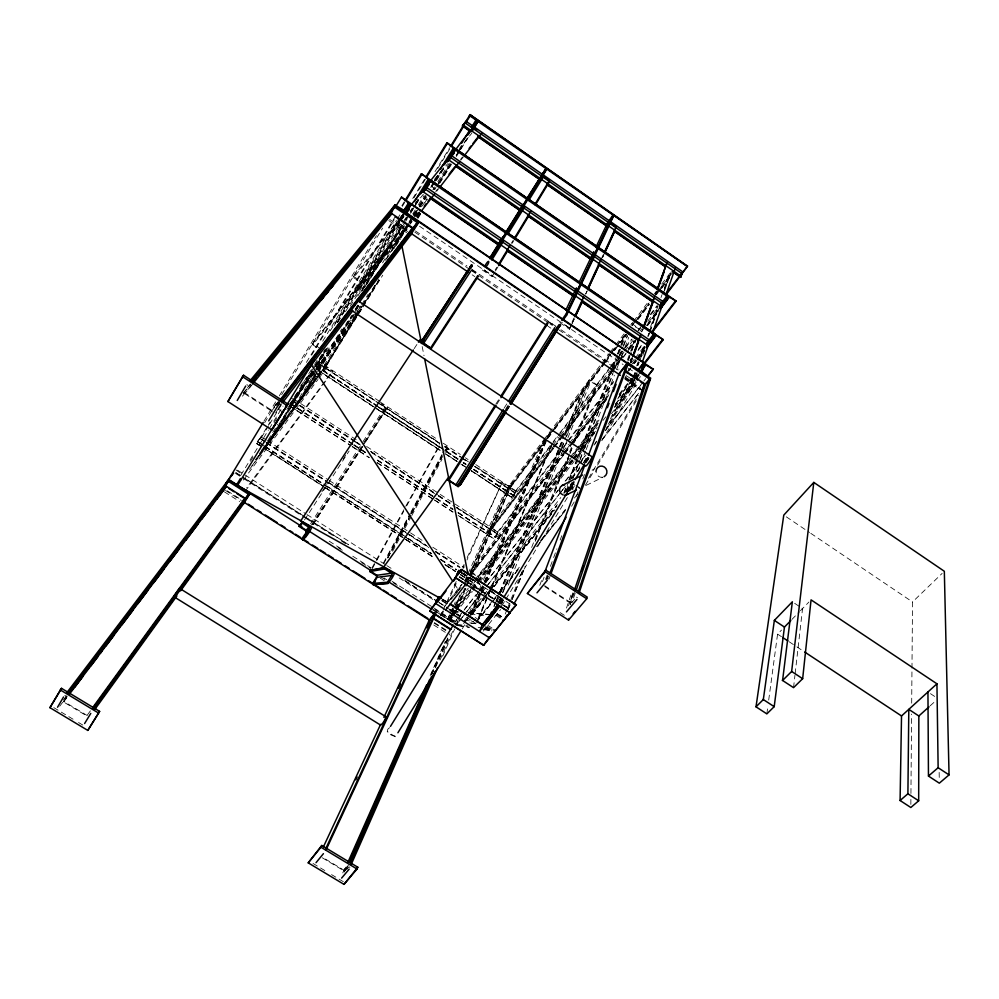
<?xml version="1.0" encoding="UTF-8"?>
<svg xmlns="http://www.w3.org/2000/svg" width="999" height="999" viewBox="0 0 999 999"><rect width="100%" height="100%" fill="white"/><g stroke="black" fill="none" stroke-linecap="round" stroke-linejoin="round"><path stroke-width="0.75" stroke-dasharray="5 3.75" d="M910.851 804.382L910.926 795.042M910.938 793.481L911.6 714.073M911.687 703.171L912.524 601.972L942.144 573.401M475.811 464.622L516.146 491.108L514.148 495.654L515.259 492.594L474.912 466.096M471.266 470.941L511.488 497.327L551.036 445.392M439.41 443.469L317.445 362.687L379.907 403.708M274.275 406.868L274.6 407.804M457.954 512.812L495.641 537.45L497.24 533.691L456.83 507.392M458.104 515.422L493.369 538.486L613.336 382.642M793.543 687.649L794.954 675.249M795.142 673.688L802.547 608.566L793.631 602.634M460.576 574.887L473.638 583.291L475.362 580.918M766.845 713.873L767.881 706.206M768.706 700.062L777.572 634.115L781.505 630.094M501.523 605.232L503.096 599.675L500.037 603.134M547.677 438.124C550.486 433.991 549.999 429.508 547.252 437.162M632.092 378.833L627.859 390.621C628.146 395.042 635.726 382.205 635.901 380.532M574.375 592.482L570.254 604.482A1.386 1.111 18.9 0 0 569.842 602.872L573.351 592.532M575.162 593.331L572.177 602.197L574.762 599.138M568.518 605.781L573.014 592.507M544.692 585.539A1.386 1.124 20.3 0 0 545.167 586.026L570.304 602.322L573.301 593.456M566.495 608.066L572.015 591.858M636.413 379.071L638.461 373.214M636.7 372.739L632.367 384.79A1.636 1.449 19.1 0 0 631.93 382.729L632.966 379.807M642.719 355.482L645.829 346.69M634.103 380.981L606.505 427.797M634.627 379.508L636.7 373.638M628.171 391.483L632.817 378.384M633.341 376.935L634.889 372.565M637.474 365.297L638.511 362.387M640.571 356.568L644.193 346.378M647.814 336.201L648.851 333.291M649.362 331.83L658.154 307.093M664.347 289.635L669.342 274.176L662.537 293.219M628.446 391.683L633.104 378.584M633.616 377.123L635.164 372.764M637.749 365.484L638.786 362.575M640.846 356.755L644.467 346.566M648.076 336.376L649.113 333.466M649.625 332.018L657.891 308.728M663.049 294.181L669.767 275.262L672.19 272.053M638.161 365.184L639.198 362.262M639.71 360.789L644.892 346.166M648.526 335.926L649.562 333.004M650.087 331.543L658.378 308.142M664.597 290.584L671.34 271.566M632.055 383.216L633.091 380.294M627.072 376.148L633.503 380.507L635.027 376.211M636.65 365.909L638.211 361.551M638.723 360.09L644.505 343.943M650.624 326.661L657.966 306.156M660.988 297.577L662.012 294.668M389.647 727.709C382.28 731.405 396.141 739.834 397.09 734.103M626.398 375.349L625.337 378.259L631.93 382.729M626.922 373.888L629.045 368.069M631.168 362.25L632.767 357.879M655.581 295.292L656.643 292.382M630.431 362.687L632.017 358.316M655.394 294.33L656.455 291.433M630.619 362.437L632.205 358.079M641.77 331.905L642.832 328.996M655.569 294.106L656.63 291.196M550.049 576.311L548.975 579.233L547.927 578.558M546.753 578.833L547.827 575.923M546.353 580.032L547.976 575.661M628.371 359.79L631.056 352.535M631.593 351.074L635.339 340.921M547.402 579.295L548.476 576.373M628.009 361.026L631.218 352.31M631.755 350.861L635.501 340.709M545.541 579.432L547.165 575.062M550.412 566.308L553.109 559.028M553.658 557.567L556.905 548.826M560.139 540.072L561.763 535.701M576.361 496.353L577.984 491.97M582.854 478.858L584.477 474.488M627.397 359.902L630.094 352.647M630.631 351.186L634.39 341.034M497.177 533.916L456.755 507.617M542.469 581.605L544.105 577.222M587.737 460.289L588.823 457.367M539.797 585.327L542.532 578.021M585.751 462.624L587.936 456.78M573.963 481.693L571.203 488.986A1.648 1.399 20.8 0 0 568.955 489.198L564.647 494.642M577.847 471.491L585.589 451.073M586.151 449.612L614.373 375.237M616.583 369.405L620.466 359.19M621.016 357.729L624.338 348.988M624.887 347.527L628.758 337.312M567.22 492.507L570.092 488.861L572.365 482.904L574.812 484.527M572.827 477.909L579.495 460.452M580.057 458.991L583.391 450.262M583.953 448.801L614.01 370.204M614.56 368.756L619.018 357.105M619.567 355.656L622.914 346.915M623.463 345.467L627.36 335.277M568.955 489.198L572.302 480.444M572.852 478.983L579.532 461.488M580.094 460.027L583.99 449.825M584.552 448.364L612.949 374.001M615.172 368.169L619.068 357.954M619.63 356.506L622.976 347.752M623.526 346.291L627.422 336.089M564.098 493.294L568.568 481.693M569.13 480.232L581.418 448.339M581.98 446.878L612.162 368.569M612.724 367.12L615.521 359.865M617.757 354.071L620.554 346.815M621.103 345.367L625.024 335.214M565.771 491.733L569.667 481.58M570.229 480.132L578.021 459.827M578.583 458.379L580.819 452.584M583.041 446.778L612.587 369.917M613.136 368.456L616.483 359.765M618.706 353.958L621.503 346.703M622.052 345.254L625.961 335.102M563.798 493.094L566.595 485.851M568.831 480.044L576.673 459.752M577.222 458.304L581.143 448.151M581.705 446.703L611.912 368.406M612.474 366.945L616.945 355.357M617.507 353.896L620.304 346.653M620.866 345.204L624.775 335.052M508.041 609.665L511.476 600.973M512.05 599.525L525.249 566.221M535.576 540.159L569.418 454.72M569.992 453.271L572.29 447.477M574.587 441.695L596.952 385.214L590.684 381.693A1.324 1.174 22.4 0 0 588.873 381.893L585.377 386.501L584.253 386.438L564.173 435.302M508.216 609.427L509.94 605.094M512.237 599.3L524.85 567.444M535.177 541.383L569.58 454.508M570.154 453.071L573.601 444.38M574.175 442.932L597.115 385.015L589.31 379.757L561.675 447.44M505.182 614.085L506.905 609.74M507.48 608.291L510.352 601.048M510.939 599.6L523.588 567.744M531.643 547.477L567.295 457.717M569.592 451.923L573.051 443.231M573.626 441.783L596.053 385.314M500.574 603.846L502.322 599.512M508.179 585.089L562.587 450.936M563.174 449.488L567.27 439.398M567.857 437.949L590.684 381.693M500.949 603.483L502.622 599.338L499.737 602.946M498.176 602.984L501.71 594.343M502.297 592.907L561.088 448.888M498.901 602.559L500.674 598.239M503.021 592.469L561.238 449.675M561.825 448.239L564.173 442.47M566.533 436.7L588.873 381.893M494.168 606.468L495.941 602.16M496.54 600.724L499.488 593.543M500.074 592.107L559.103 448.389M559.69 446.953L563.823 436.9M564.41 435.464L584.49 386.601M497.065 602.085L500.586 593.456M501.186 592.02L560.064 448.301M560.651 446.865L563.011 441.121M565.359 435.364L585.377 386.501M493.881 606.281L495.641 601.972M496.241 600.536L499.188 593.356M499.787 591.908L558.853 448.226M559.44 446.79L563.573 436.738M408.004 223.951L360.939 284.191L357.367 290.035L357.679 291.071L409.278 225.287M475.474 623.089L468.219 619.255A1.548 0.949 38.3 0 0 466.558 619.318L488.911 591.033M478.346 617.694L490.996 587.674M491.595 586.238L550.636 446.141M478.434 618.793L491.683 587.325M492.282 585.889L551.898 444.255M477.997 620.017L487.712 596.99M488.236 595.704L552.11 443.943M255.544 459.528L324.962 366.446L332.717 371.541L332.717 370.641L246.728 487.724M318.344 361.351L324.038 365.509A1.299 0.699 31.9 0 1 324.7 366.783L355.856 316.521M470.841 614.522A1.548 1.211 22.9 0 1 470.866 613.274L480.044 591.92M480.669 590.496L483.728 583.379M484.34 581.955L545.591 439.622M468.631 614.335L474.1 607.417L482.704 587.387M485.164 581.668L546.628 438.598M470.866 613.274L474.712 608.354L480.519 593.281M481.131 591.858L482.979 587.562M485.427 581.843L549.325 433.029M471.391 615.059L484.84 583.716M485.452 582.292L545.379 442.644M474.637 608.491L485.152 584.015M485.689 582.729L547.127 439.423M469.243 612.911L478.471 591.558M479.095 590.134L480.931 585.864M483.391 580.169L544.293 439.21M470.704 613.548L479.895 592.195M480.507 590.771L483.578 583.653M484.19 582.23L544.23 442.719M464.635 621.028L465.746 618.481M263.948 445.991L257.33 441.833L261.201 436.638L266.433 440.022M256.943 443.519L262.125 447.028L256.818 443.768L267.67 426.024M476.81 580.831L478.596 576.773L469.43 570.866M495.666 537.462L498.164 532.117L439.548 493.968M440.035 660.077L455.094 625.861M455.931 624.887L459.99 615.933L449.45 609.128M442.669 656.268L454.57 629.17M458.017 621.103L456.306 624.999L461.126 618.881M458.591 619.805L460.876 614.597M265.072 442.145L260.09 438.274L265.334 441.645M344.28 872.052L347.427 864.947M431.568 674.562L447.902 637.624M435.114 609.477L454.795 622.027L458.703 616.795M345.204 870.716L347.827 864.822M431.693 674.962L449.887 633.728M346.591 869.068L348.476 864.784M435.377 667.856L449.225 636.45M342.757 872.926L345.904 865.833M430.194 675.511L445.292 641.42M344.655 871.528L344.106 870.916L346.953 864.809M431.243 674.013L445.766 641.196M453.921 614.46L455.819 610.202M456.456 608.791L465.934 587.524M466.57 586.101L470.367 577.597M471.004 576.173L513.224 481.106L470.079 576.248M454.183 614.622L456.081 610.377M456.705 608.953L513.374 481.181M451.086 616.77L449.175 621.028L452.51 616.758M451.723 615.347L454.27 609.652M456.818 603.97L461.913 592.594M466.845 581.555L468.918 576.947M469.555 575.524L509.028 487.35L513.598 481.331M551.211 432.43L506.893 490.884L508.966 487.787A1.261 0.674 37.2 0 1 510.289 487.837L516.033 491.308M452.972 614.522L454.87 610.277M455.507 608.853L465.01 587.587M465.646 586.176L469.443 577.659M449.525 614.822L447.614 619.08A1.436 1.124 23.8 0 0 449.513 618.955L450.786 616.108M450.162 613.398L452.722 607.717M453.359 606.293L455.282 602.035M464.872 580.731L467.42 575.049M468.069 573.626L507.692 485.576A1.261 1.049 24.3 0 0 509.378 485.414L469.255 574.912M449.45 615.634L447.702 619.517L450.586 615.834M451.785 610.451L452.947 607.867M465.334 581.967C465.546 577.634 471.54 573.601 465.534 580.943M451.873 612.911L448.626 620.104L457.842 621.316M452.372 611.738L454.87 606.168M455.494 604.782L459.877 595.029M465.497 582.492L467.994 576.923M470.504 571.341L508.703 486.213L543.444 440.334M451.423 614.685L453.971 609.003M454.607 607.592L459.702 596.228M466.071 582.017L468.618 576.336M261.089 436.788L263.798 439.036M440.571 615.559L442.669 611.113M443.169 609.889L456.943 579.969M462.637 567.407L464.085 564.398M467.182 557.504L502.41 482.117L466.933 560.077M443.618 611.051L441.67 615.297L440.834 615.259M446.853 603.97L457.217 581.318M463.049 568.568L464.348 565.734M559.84 322.652L569.442 329.171L571.328 323.676M571.977 322.265L573.926 318.069M601.773 257.817L603.071 255.007M569.442 329.171L571.391 324.962M572.027 323.564L574.625 317.957M585.626 294.106L586.925 291.296M602.459 257.63L603.758 254.82M569.63 328.921L571.653 324.55M572.215 323.314L574.25 318.943M585.801 293.856L587.187 290.884M602.634 257.392L604.008 254.42M432.742 609.977L457.205 625.574L457.155 624.325L451.236 620.541A1.436 1.424 -71.3 0 1 450.799 618.568L453.846 618.93M482.28 269.967L492.045 276.598L491.958 275.262L485.214 270.679A1.661 1.474 36 0 1 484.503 268.868M379.57 401.398L318.431 361.238L315.147 365.659L317.445 362.687M392.644 551.211L411.064 516.92M411.8 515.546L441.995 459.303M445.679 452.447L448.626 446.965L446.004 450.661M383.628 563.786L410.052 514.797M410.789 513.436L442.332 454.92M387.575 557.817L408.828 518.331M411.763 512.887L441.833 457.055M387.712 557.717L410.626 515.184M411.363 513.811L442.395 456.181M445.342 450.699L446.815 447.952A1.261 1.061 28.6 0 0 446.378 446.391L444.892 449.125M387.824 557.979L409.078 518.481M412.013 513.036L442.058 457.205M383.479 562.899L410.114 513.548M410.864 512.175L441.933 454.607M549.587 433.703L547.027 437.1M372.29 568.656L376.036 561.825M376.785 560.451L403.733 511.276M406.73 505.806L439.66 445.691M372.015 567.807L405.107 507.529M405.719 506.356L439.572 444.73M395.442 736.775L387.2 731.655M571.603 506.256L574.812 500.924M588.498 478.246L638.373 395.517M585.377 485.239L594.33 470.492M597.552 465.147L636.987 399.725M263.961 421.153L276.061 401.173M279.295 395.854L376.448 235.627M402.172 216.82L403.658 214.36M492.232 276.336L494.642 272.34M495.454 271.004L497.877 266.995M512.225 243.232L513.836 240.559M499.001 602.672L501.423 598.676M566.046 492.007L571.703 482.679M583.816 462.687L587.037 457.355M595.117 444.018L596.74 441.346M610.464 418.681L629.57 386.501L611.8 415.834M499.887 603.046L502.31 599.05M572.602 483.004L566.945 492.332L572.927 484.79M585.526 461.663L587.949 457.654M608.141 424.313L630.756 386.963L633.928 385.189L641.595 390.184M500.511 602.834L502.934 598.826M567.594 492.032L574.063 481.356M585.377 462.674L588.786 457.055M500.874 603.733L503.296 599.737M569.455 490.459L574.288 482.467M586.388 462.475L589.622 457.142M605.756 430.494L633.179 385.177M501.86 605.831L505.094 600.499M505.894 599.163L568.843 495.117M572.065 489.772L574.487 485.776M601.922 440.422L635.014 385.726M264.66 422.689L277.048 402.135M281.668 394.655L382.617 228.097M495.179 269.93L496.803 267.27M511.338 243.281L512.949 240.609M497.889 603.808L501.123 598.476M565.746 491.82L569.792 485.152M583.516 462.487L586.75 457.155M594.018 445.154L596.453 441.158M268.369 424.837L270.105 422.04M275.649 412.887L281.318 403.584M306.393 362.412L396.303 214.897M401.873 205.719L404.295 201.723M261.438 437.512L268.731 425.549M269.53 424.225L281.681 404.308M311.638 355.169L394.205 219.718M402.31 206.431L404.732 202.447M240.859 475.149L268.419 430.045M269.218 428.721L283.004 406.168M322.702 341.171L396.453 220.454M397.265 219.118L400.499 213.823M250.474 461.326L253.721 456.006M274.076 422.714L277.335 417.395M330.257 330.856L397.015 221.691M399.8 222.952C393.194 233.279 387.537 236.438 397.227 222.29L407.292 229.121L406.031 229.558L399.076 224.85A1.711 1.498 42.7 0 0 396.89 225.175L404.57 215.522M334.178 325.599L398.239 220.916M399.051 219.593L402.297 214.285M337.237 321.84L400.649 218.294M401.373 217.083L403.084 214.323M412.737 198.514L424.912 178.621M337.4 322.39L404.807 212.325M337.612 322.515L400.974 219.081M401.785 217.757L403.409 215.11M413.973 197.864L425.337 179.296M345.479 311.626L399.275 223.901M402.535 218.581L404.158 215.934M268.157 439.985L277.922 424.1M286.863 409.528L289.298 405.557M290.11 404.233L291.745 401.586M294.992 396.291L308.004 375.1M308.816 373.776L313.698 365.821M314.51 364.498L317.757 359.203M350.287 306.231L400.686 224.113M313.711 367.744L265.572 446.078L265.921 446.803L312.462 371.116M314.523 366.408L325.137 349.151M357.767 296.041L403.459 221.691M404.283 220.354L405.906 217.707M312.013 371.241L268.044 442.757A1.424 0.837 30.7 0 0 267.345 441.321M315.272 365.946L322.59 354.021M361.675 290.459L404.008 221.591M404.82 220.267L406.443 217.62M410.514 211.001L412.15 208.354M314.423 367.757L326.586 347.977M361.451 291.458L402.385 224.688M405.532 219.755L407.28 216.733M410.439 211.788L412.175 208.779M415.334 203.821L417.882 199.5M434.99 171.666L449.662 147.802M266.184 446.965L312.724 371.291M315.996 365.984L326.611 348.726M362.537 290.309L402.56 225.262M405.819 219.955L407.455 217.295M410.726 211.988L414.81 205.344M415.621 204.021L418.069 200.037M318.669 361.988L327.647 347.402M365.172 286.413L402.684 225.424M410.851 212.163L413.299 208.192M414.11 206.868L418.181 200.237M437.762 168.419L450 148.526M269.755 442.157L315.347 368.094M316.159 366.77L329.183 345.604M366.621 284.765L404.882 222.602M405.694 221.278L407.33 218.631M410.577 213.349L414.647 206.731M415.472 205.407L420.354 197.465M317.207 371.366L297.615 403.109A1.361 0.762 31.4 0 0 296.928 401.76L316.496 370.017M317.32 368.693L341.783 329.008M382.567 262.887L405.394 225.849M412.737 213.948L415.184 209.977M418.444 204.683L424.163 195.429M314.997 374.313L295.354 406.143L295.704 406.818L315.359 375M318.269 369.006L347.739 321.278M355.095 309.34L358.379 304.033M385.377 260.277L408.291 223.152M409.115 221.828L412.387 216.521M413.211 215.197L415.659 211.214M418.931 205.906L424.662 196.628M431.206 186.026L433.666 182.043M434.49 180.719L437.762 175.412M318.032 370.042L351.511 315.821M355.594 309.203L358.042 305.232M386.625 258.941L408.666 223.239M409.49 221.915L412.749 216.621M413.574 215.297L416.021 211.326M419.28 206.044L425.811 195.454M430.719 187.525L433.978 182.23M434.802 180.906L439.697 172.977M318.631 369.692L352.21 315.322M355.482 310.015L358.753 304.72M392.332 250.349L408.716 223.826M409.528 222.502L411.163 219.855M414.448 214.548L418.544 207.917M419.355 206.593L425.911 195.979M431.643 186.701L434.103 182.73M434.915 181.393L443.918 166.808M295.941 406.98L317.245 372.502M318.057 371.178L354.92 311.513M355.731 310.19L359.016 304.882M395.055 246.553L408.978 224.013M414.71 214.735L418.806 208.104M419.617 206.781L426.173 196.166M431.905 186.888L445.017 165.672M299.2 402.597L315.534 376.173M318.806 370.891L359.628 304.845M396.366 245.404L406.98 228.222M414.323 216.333L416.77 212.375M420.042 207.093L425.749 197.839M436.363 180.669L445.342 166.134M324.038 365.509L354.333 316.571M355.144 315.247L360.876 305.994M361.7 304.67L368.244 294.093M419.006 212.088L416.546 216.059L419.73 211.838M424.737 202.822L427.197 198.863M432.929 189.598L434.565 186.95M437.837 181.668L449.3 163.149M355.507 316.508L322.977 370.192L357.505 314.498L317.257 367.919M356.318 315.185L362.075 305.906M362.899 304.583L375.224 284.69M417.12 217.07L420.404 211.763M438.474 182.592L449.975 164.023M459.827 148.114L461.476 145.467M462.175 628.883L464.697 624.812M356.668 315.197L362.412 305.944M363.236 304.62L378.808 279.495M417.332 217.32L420.604 212.038L416.67 217.095M434.54 189.548L436.188 186.9M437 185.577L450.936 163.099M457.492 152.522L461.588 145.904M324.962 366.446L329.021 359.902L329.508 360.876L255.931 459.59M358.129 313.062L360.327 309.503A1.336 1.136 38.5 0 0 359.815 307.792L357.617 306.331M358.329 313.174L364.073 303.896M364.897 302.572L378.871 280.02M417.507 217.707L420.791 212.4M438.873 183.229L451.211 163.337M456.143 155.382L458.603 151.411M459.428 150.087L462.712 144.78M323.214 370.342L357.742 314.66M358.566 313.336L379.121 280.195M417.757 217.882L421.041 212.575M439.135 183.404L450.636 164.847M456.393 155.569L458.866 151.586M459.69 150.262L468.731 135.677M326.111 366.458L382.742 275.187M417.982 218.381L421.253 213.099M439.985 182.904L451.573 164.223M456.356 156.518L468.793 136.476M454.133 623.751L456.58 619.805L454.795 622.027M504.12 408.179L507.442 402.897M505.494 409.39L508.791 404.145M505.681 410.314L508.991 405.045M505.419 411.338L509.565 404.732M506.568 410.614L509.877 405.332M506.868 410.814L510.177 405.532M495.891 404.033L499.275 398.713M496.853 404.245L500.149 399.001M452.547 613.898L448.626 620.104L456.306 610.264M312.537 524.562L364.173 443.306M365.01 441.995L386.001 408.004A1.286 1.061 32.7 0 0 385.514 406.406L381.281 403.633M312.799 524.725L363.586 444.767M364.41 443.456L387.774 406.98L364.56 443.544M313.149 524.5L363.723 444.855M310.589 523.826L362.2 442.944M363.037 441.633L385.514 406.406M311.401 525.012L363.549 443.269M363.923 442.495L386.001 408.004M304.508 519.955L349.101 451.048M321.89 491.795L327.784 482.692M343.069 459.115L346.428 453.921M414.16 348.651L417.57 343.456M444.555 451.136L446.815 447.952M90.385 710.851L86.726 715.871L63.337 701.822M245.105 491.321L321.89 386.313M322.802 385.065L332.842 371.341M243.306 480.057L318.007 379.433M318.931 378.196L327.235 367.02A1.299 1.074 36.5 0 1 326.71 365.384L318.394 376.548M259.353 453.708L317.133 376.286M318.069 375.037L329.258 360.052M251.898 465.871L317.47 377.797M249.513 469.368L316.958 378.746M317.882 377.51L326.286 366.221M261.875 449.8L316.895 376.136M317.832 374.887L329.021 359.902M498.039 532.342L492.032 528.758A1.311 0.737 37.4 0 0 490.621 528.733L488.399 532.13L552.772 448.002M501.71 482.267L509.028 487.35M289.56 404.145L315.572 369.667M316.508 368.431L357.392 314.248M291.995 401.411L316.321 369.155M358.416 313.336L362.15 308.366L357.605 305.344M289.872 405.07L355.794 317.557M290.147 405.244L316.121 370.729M317.058 369.493L356.031 317.719M63.262 700.149L67.02 695.179M64.972 698.313L66.858 695.816M59.703 706.218L67.195 696.303M63.636 701.31L67.657 696.528M63.624 701.96L67.383 696.977M294.693 396.403L315.322 369.093M316.258 367.844L357.517 313.224M358.454 311.975L360.327 309.503M260.027 438.336L257.317 441.883M300.649 385.876L311.913 371.004M315.672 366.046L356.056 312.749M357.005 311.501L359.815 307.792M543.906 439.722L609.365 353.271M610.102 352.297L615.009 345.816M615.734 344.867L624.425 333.391M630.756 325.025L632.866 322.24M633.578 321.303L647.802 302.51M654.233 294.031L656.206 291.421M661.738 284.103L671.141 271.691M506.668 490.734L616.033 346.453M616.97 345.217L624.612 335.214M632.055 325.312L649.05 302.959M655.631 294.28L670.704 274.325M552.16 431.181L602.122 365.272M603.071 364.036L610.614 354.083M611.55 352.834L616.271 346.616M617.207 345.379L625.699 334.19M632.292 325.474L634.178 322.989M635.127 321.753L649.263 303.097M655.868 294.393L657.754 291.908M658.691 290.659L670.953 274.488M507.567 490.909L546.216 439.947M547.165 438.698L553.771 429.995M554.707 428.758L604.682 362.874M605.619 361.626L610.339 355.419M614.11 350.449L618.818 344.23M619.767 342.982L626.361 334.278M637.674 319.368L648.988 304.458M656.53 294.505L660.302 289.535M661.251 288.286L672.564 273.376M510.289 487.837L546.952 439.51M547.902 438.274L553.533 430.831M554.482 429.595L604.308 363.911M605.257 362.674L610.889 355.244M614.66 350.287L619.355 344.081M620.292 342.844L626.885 334.178M638.161 319.305L649.45 304.433M661.663 288.324L669.193 278.409M278.284 408.279L281.119 404.57M515.422 491.221L552.21 443.007M553.146 441.77L558.803 434.353M559.752 433.116L609.727 367.595M610.676 366.358L615.384 360.177M619.155 355.232L624.825 347.814M625.761 346.578L631.418 339.161M638.024 330.507L640.846 326.798M650.287 314.435L656.88 305.781M551.873 444.355L557.629 436.738M558.466 435.701L608.553 370.017M609.452 368.906L632.13 339.136M638.636 330.669L640.609 328.009M650.898 314.598L657.592 305.769M511.563 497.29L515.259 492.594M490.372 527.047L551.96 446.441M552.909 445.204L559.54 436.526M560.489 435.289L609.765 370.804M610.714 369.568L623.975 352.197M624.924 350.961L633.453 339.797M640.084 331.119L641.982 328.634M647.664 321.203L658.091 307.555M488.161 531.98L560.089 437.949M560.476 437.425L610.601 371.89M611.201 371.128L619.093 360.789M619.717 360.002L624.75 353.384M628.234 348.863L634.19 341.046M641.483 331.543L643.381 329.058M648.114 322.877L659.577 307.867M277.597 405.344L279.495 402.872M277.909 405.482L279.807 402.997M278.147 406.343L280.045 403.871M553.708 446.765L560.339 438.111M561.288 436.875L610.501 372.54M611.45 371.303L619.03 361.401M619.967 360.164L624.7 353.983M628.496 349.038L635.114 340.372M646.478 325.524L659.727 308.204M489.048 532.217L553.471 448.052M554.358 446.89L611.213 372.627M612.112 371.453L619.73 361.501M623.463 356.618L626.361 352.847M627.26 351.673L635.826 340.472M647.14 325.699L658.541 310.801M492.032 528.758L553.708 448.201M554.657 446.965L560.352 439.523M561.301 438.286L611.6 372.602M612.549 371.366L619.193 362.687M622.976 357.729L625.824 354.008M629.62 349.051L635.314 341.621M647.652 325.512L657.142 313.112M275.225 405.631L278.209 401.71M272.277 411.963A1.461 1.161 36 0 0 271.591 411.113L278.621 401.848M276.498 405.332L279.345 401.635M279.233 401.985L277.347 404.445L278.446 405.157M497.402 532.255L559.278 451.91M560.227 450.674L566.895 442.02M567.844 440.784L614.497 380.219M629.72 360.439L631.63 357.967M638.286 349.313L642.095 344.368M630.369 360.602L632.379 357.929M637.986 350.711L642.844 344.343M470.429 571.503L561.863 453.047M562.824 451.81L568.531 444.405M569.492 443.181L612.35 387.649M631.405 362.974L634.253 359.265M635.214 358.042L644.73 345.691M444.567 606.468L461.575 584.44M467.52 577.197L447.639 602.921L448.376 602.797M470.666 573.326L569.992 444.792M570.829 443.718L608.141 395.429M632.842 363.486L635.801 359.64M636.65 358.541L645.342 347.302M470.866 573.201L563.174 453.771M564.123 452.535L569.842 445.154M573.638 440.222L609.815 393.431M632.654 363.886L635.501 360.189M636.45 358.953L645.978 346.641M471.103 573.364L563.436 453.946M564.385 452.709L608.166 396.079M633.865 362.837L635.776 360.377M639.585 355.444L644.343 349.288M451.386 599.238L460.814 587.037M454.52 595.766L457.355 592.12M458.291 590.896L461.126 587.237M465.834 581.143L468.668 577.484M471.79 573.438L564.185 453.996M565.084 452.847L570.854 445.379M571.74 444.23L607.966 397.39M628.858 370.392L630.819 367.857M634.577 362.999L636.525 360.477M637.424 359.315L644.143 350.624M563.736 454.932L472.152 573.314L477.784 576.947L569.68 458.891M564.685 453.696L570.417 446.291M571.366 445.067L608.578 396.965M628.608 371.079L630.519 368.606M634.328 363.673L636.238 361.213M637.2 359.977L644.83 350.112M357.679 291.071L409.016 225.112M409.965 223.888L411.863 221.441M415.671 216.558L418.519 212.887M410.227 224.063L412.125 221.616M435.664 191.433L437.574 188.973M460.527 159.453L462.437 156.993M436.713 191.271L438.773 188.549M460.726 160.277L463.424 156.843M455.819 604.183L468.231 588.224M469.18 587L473.963 580.856M474.912 579.632L569.455 458.091M570.417 456.868L599.063 420.042M619.118 394.255L631.543 378.296M632.492 377.073L635.352 373.389M357.367 290.035L409.103 223.851M409.702 222.914L411.6 220.479M414.847 216.483L418.256 211.938M573.513 453.971L577.335 449.051M578.296 447.814L599.363 420.766M619.455 394.942L631.905 378.958M478.459 577.022L598.239 423.139M618.231 397.552L637.424 372.902M473.663 583.291L475.524 580.956M455.007 607.729L469.355 589.31M470.317 588.086L571.74 457.892M572.702 456.668L598.526 423.501M617.669 398.938L632.979 379.295M633.94 378.059L637.762 373.151M458.404 605.369L470.841 589.422M471.803 588.199L476.585 582.055M477.534 580.831L572.29 459.353M573.239 458.129L578.983 450.761M579.944 449.538L597.165 427.46M615.347 404.145L634.49 379.595L633.503 380.507M635.451 378.371L639.273 373.464M451.548 614.597L454.42 610.913M458.254 606.006L470.716 590.022M471.678 588.798L572.34 459.765M573.301 458.529L579.058 451.161M580.007 449.925L595.354 430.269M603.021 420.429L605.894 416.745M615.484 404.458L634.665 379.882M635.614 378.646L639.485 373.701M451.348 615.896L455.182 610.988M456.143 609.752L471.466 590.122M472.427 588.898L477.21 582.754M478.171 581.53L573.014 460.039M573.975 458.803L580.681 450.212M581.63 448.988L596.003 430.581M614.21 407.267L635.289 380.269M636.238 379.033L640.072 374.126M457.267 609.028L471.678 590.584M472.639 589.348L477.447 583.191M478.409 581.967L573.513 460.177M574.475 458.953L580.232 451.573M581.193 450.337L594.642 433.116M614.822 407.28L633.079 383.916L629.57 386.501M389.96 246.204L389.71 245.304L312.525 343.818L312.849 344.817L389.96 246.204L393.344 248.489M408.953 222.727L410.876 220.267M414.722 215.347L416.645 212.887M421.441 206.743L427.21 199.363M458.491 621.977L456.568 624.425L450.324 619.78L452.235 617.332M453.196 616.096L457.043 611.188M460.876 606.281L472.377 591.558M473.339 590.334L479.095 582.966M480.057 581.743L574.05 461.501M575.012 460.277L581.73 451.685M582.692 450.462L593.244 436.963M611.463 413.661L636.4 381.755M637.362 380.532L641.196 375.624M360.939 284.191A1.636 1.386 40 0 0 360.314 282.093L404.57 225.674M413.224 214.635L416.108 210.951M419.955 206.044L426.698 197.465M459.615 615.634L461.451 613.299M464.323 609.627L475.849 594.967M479.682 590.072L484.49 583.965M485.452 582.742L558.404 489.835M565.122 481.268L580.481 461.713M581.443 460.489L585.277 455.594M608.316 426.261L642.869 382.255M643.831 381.031L645.754 378.584M464.085 610.202L476.56 594.305M477.522 593.081L482.33 586.962M486.163 582.067L558.191 490.359M565.884 480.581L578.359 464.685M579.32 463.461L586.051 454.895M605.257 430.444L640.784 385.189M459.453 620.754L463.311 615.859M464.273 614.635L479.682 595.067M480.644 593.843L485.464 587.724M486.426 586.5L558.678 494.755M559.64 493.531L564.447 487.412M571.191 478.846L579.87 467.832M584.677 461.725L588.536 456.83M602.984 438.474L639.585 391.995M462.087 617.657L465.946 612.762M466.908 611.538L481.368 593.181M482.33 591.957L487.15 585.839M488.111 584.615L561.351 491.62M562.312 490.397L566.171 485.502M571.952 478.159L579.67 468.369M584.49 462.25L588.336 457.355M601.835 440.222L639.422 392.495M467.257 615.996L482.679 596.453M483.653 595.242L488.474 589.135M489.435 587.912L560.789 497.552M565.621 491.446L572.365 482.904M565.022 492.295L569.48 486.65L573.139 489.06M489.872 589.81L557.355 504.52M463.536 623.563L467.382 618.706M471.216 613.861L483.703 598.076M484.665 596.865L489.46 590.796M490.422 589.585L556.655 505.856M464.785 622.527L468.618 617.669M469.58 616.458L483.978 598.264M484.94 597.052L489.747 590.983M490.696 589.772L556.955 506.043M472.265 614.11L554.845 509.802M472.09 614.373L490.447 591.196M494.305 586.313L552.272 513.111M569.655 491.158L574.487 485.052A1.661 0.862 38.4 0 0 572.802 484.977L571.178 489.185L570.092 488.861M415.572 204.071L423.326 194.305M434.965 179.633L447.564 163.749M464.048 142.982L471.815 133.204M256.843 443.731L262.238 446.878M391.645 231.418L399.388 221.691M400.362 220.479L404.233 215.622M391.945 231.618L399.687 221.89M400.649 220.679L404.52 215.821M415.247 203.509L420.079 197.44M434.565 179.208L445.192 165.846M399.175 219.855L403.059 214.985M400.112 218.094L353.321 276.573L353.634 277.622L400.387 219.081M401.361 217.857L403.309 215.422M511.625 497.215L471.453 470.729L511.525 497.227M478.446 618.443L492.994 600.199M493.968 598.988L498.813 592.907M499.775 591.683L521.116 564.934M540.509 540.609L565.721 508.978M574.45 498.039L577.36 494.38M476.373 622.065L497.777 595.129M498.676 594.105L518.144 569.605M536.5 546.69L565.659 510.039M476.298 622.165L491.82 602.709M492.782 601.498L497.639 595.416M498.601 594.205L519.942 567.457M539.335 543.144L564.56 511.525M401.086 216.883L403.184 214.198M500.549 604.07L503.446 600.474M637.075 376.361L640.584 372.003M483.191 631.143L500.611 609.527M242.445 396.191L252.285 384.165M243.394 393.531A1.461 1.161 37.3 0 1 244.755 393.718L252.635 384.078M247.452 387.674L250.412 384.066M243.319 393.069L250.212 384.665M243.918 392.732L250.836 384.29M346.728 869.58L349.038 866.832L349.937 867.382M493.431 538.449L458.179 515.284M791.907 619.455L799.35 611.838M800.424 610.739L808.928 602.035M639.622 329.308L633.191 325.649A1.361 1.236 20.7 0 0 631.843 325.487M930.144 705.831L935.801 700.736M513.823 496.041L473.551 469.63M592.057 470.129L594.78 468.731M586.163 485.352L602.709 477.385M453.096 610.189L461.201 613.861M630.756 386.963L629.857 386.688M457.205 611.675C452.759 609.802 454.358 613.886 457.679 612.849M468.007 612.599L491.171 614.585M454.37 611.575L459.003 611.975M468.281 612.774L489.922 614.647M470.067 613.973L487.087 615.534M464.485 620.242L473.613 621.353M469.692 622.864L477.21 623.851L469.518 622.951M451.236 620.541L458.853 621.553M457.155 624.325L467.682 625.861M478.221 627.397L482.729 628.059M484.228 628.284L494.767 629.82M457.38 625.312L469.418 627.135M484.478 629.395L495.017 630.981M458.716 625.799L469.243 627.409M482.792 629.47L491.82 630.831M497.24 533.691L456.443 507.817M548.214 321.391L555.631 326.248M344.705 870.653L323.876 858.141M87.288 715.571L63.899 701.51M442.045 599.288L448.863 603.084M322.265 857.766L344.106 870.916M53.784 707.617L73.327 719.367M78.546 722.502L83.754 725.636M313.037 863.473L324.937 870.629M331.556 874.612L343.469 881.767M64.773 695.366L65.722 695.941M227.285 490.834L240.384 499.175M434.39 622.602L447.49 630.943M225.487 490.459L241.321 500.524M434.115 623.176L447.29 631.555M224.425 491.858L239.635 501.535M433.716 624.962L445.292 632.317M442.52 599.375L447.752 602.722M485.676 626.972L492.22 631.143M441.895 600.374L448.439 604.557M485.064 627.971L491.595 632.155M237.6 470.204L305.694 513.736M307.005 514.572L385.539 564.772M386.838 565.609L393.394 569.792M441.82 600.749L449.675 605.769M466.296 617.22L472.852 621.415M235.939 472.727L243.806 477.747M404.907 580.669L437.649 601.598M438.961 602.434L448.139 608.291M235.864 472.752L243.731 477.784M404.945 580.769L437.699 601.698M439.011 602.534L448.189 608.391M449.5 609.228L459.99 615.933M235.552 473.426L242.095 477.609M243.406 478.446L304.932 517.744M306.231 518.568L335.04 536.962M341.583 541.146L346.815 544.492M399.175 577.934L434.515 600.511M448.913 609.715L458.079 615.559M329.171 541.171L343.594 550.362M352.772 556.218L371.128 567.932M392.108 581.306L403.908 588.836M405.219 589.672L432.754 607.242M434.066 608.079L455.044 621.453M338.037 547.552L343.281 550.899M361.65 562.612L370.829 568.468M393.131 582.692L398.376 586.038M384.116 578.034L386.738 579.72M432.729 609.04L456.381 624.125M435.876 611.575L456.518 624.737M380.644 576.76L385.876 580.094M380.282 578.196L384.228 580.706M497.39 613.811L504.994 618.693M497.015 613.836L502.847 617.582M496.603 614.685L501.673 617.944M495.891 615.384L500.549 618.381M487.799 625.362L493.606 629.07M475.199 617.494L477.734 619.13M487.262 626.46L494.83 631.293M442.694 599.138L447.927 602.484M485.864 626.748L492.395 630.931M462.812 572.864L479.632 583.691M489.972 590.359L495.142 593.681M462.762 573.026L479.582 583.853M489.935 590.521L495.104 593.856M462.562 573.114L479.358 583.928M489.697 590.584L502.634 598.901M257.567 441.421L325.649 485.252M326.96 486.101L406.83 537.512M408.141 538.361L431.705 553.533M440.871 559.428L456.58 569.542M461.825 572.914L511.488 604.957M257.442 441.633L263.986 445.841M265.297 446.69L324.213 484.615M325.524 485.464L406.693 537.712M408.004 538.548L431.568 553.721M440.734 559.627L456.443 569.742M461.675 573.101L476.073 582.38M265.172 446.94L432.679 554.77M440.571 559.69L456.231 569.929M461.513 573.176L475.861 582.567M324.912 487.212L404.558 538.461L324.812 487.362M405.856 539.298L434.577 557.792M445.03 564.51L455.469 571.228L444.955 564.672M460.689 574.587L473.751 582.991M405.769 539.46L434.652 557.879M460.626 574.75L473.851 583.104M263.349 447.964L323.426 486.625M324.737 487.475L404.42 538.736M405.719 539.585L434.453 558.066M444.905 564.797L455.357 571.515M459.752 576.698L509.228 608.516M459.34 576.848L510.039 609.452M459.24 577.172L509.965 609.802M560.127 612.612L565.272 615.933M267.307 440.584L327.997 479.695M329.295 480.544L409.19 532.03M410.502 532.879L424.9 542.157M432.767 547.227L464.198 567.482M266.633 442.495L326.923 481.331M328.234 482.18L408.166 533.678M409.478 534.527L426.511 545.504M435.689 551.411L459.278 566.608M259.915 438.474L265.16 441.858M266.471 442.694L326.773 481.555M328.084 482.405L408.054 533.928M409.365 534.765L427.722 546.59M435.589 551.66L459.19 566.87M266.383 442.994L428.746 547.602M435.289 551.81L460.177 567.844M278.346 409.19L283.579 412.587M544.717 586.588L569.842 602.872M244.755 393.718L271.591 411.113M293.394 398.813L356.193 439.697M366.608 446.478L438.249 493.119M291.308 398.102L296.928 401.76M292.62 400.524L355.182 441.233M356.481 442.082L359.091 443.781M370.816 451.411L437.287 494.667M438.586 495.516L451.623 503.996M292.47 400.699L355.057 441.433M356.356 442.282L360.264 444.83M370.704 451.61L437.2 494.892M438.499 495.729L451.536 504.22M292.345 401.036L353.559 440.859M354.857 441.708L362.674 446.79M371.79 452.722L436.913 495.104M438.211 495.941L455.144 506.968M290.359 403.346L352.834 443.968M354.133 444.817L365.846 452.435M377.56 460.052L434.827 497.29M436.126 498.139L453.047 509.14M458.254 512.524L495.991 537.075M290.234 403.546L352.697 444.168M354.008 445.017L365.721 452.634M377.422 460.239L434.69 497.477M435.989 498.326L452.909 509.328M458.116 512.712L495.854 537.25M290.097 403.796L352.61 444.305M353.846 445.254L365.559 452.859M377.322 460.377L434.503 497.689M435.851 498.426L452.709 509.54M289.535 405.656L351.011 445.616M352.31 446.466L369.318 457.517M377.147 462.612L433.416 499.175M434.652 499.987L453.034 511.938M289.398 405.906L350.911 445.754M352.16 446.703L369.155 457.754M377.06 462.749L433.229 499.388M434.577 500.137L452.834 512.137M576.473 597.102L577.509 597.764M246.853 384.64L247.964 385.364M315.696 368.556L372.802 406.019M374.101 406.868L440.309 450.299M457.18 461.363L445.492 453.696L457.03 461.488M466.271 467.32L462.375 464.772L466.108 467.445M318.219 370.429L440.172 450.424M318.157 370.504L444.018 453.071M445.317 453.921L459.59 463.286M460.889 464.135L464.785 466.683M312.849 344.817L316.745 347.377M380.107 401.948L438.161 439.897M443.294 443.269L460.302 454.433M465.409 457.792L468.106 459.565M381.206 404.57L439.772 443.032M444.98 446.441L463.199 458.404M464.498 459.265L468.406 461.825M317.307 362.837L377.197 402.172M378.496 403.022L439.685 443.206M444.892 446.628L460.514 456.893M461.825 457.742L468.331 462.025M474.837 466.296L515.197 492.807M444.617 446.89L460.214 457.142M461.526 457.992L468.019 462.262M474.525 466.533L514.835 493.007M315.409 365.222L458.291 458.991M463.486 462.412L466.083 464.11M473.876 469.23L514.148 495.654M315.284 365.422L377.634 406.331M378.933 407.18L443.868 449.8M445.167 450.661L458.154 459.178M463.349 462.587L465.946 464.298M473.738 469.405L514.01 495.829M315.209 365.597L374.925 404.782M376.223 405.631L441.133 448.226L378.771 407.43M446.328 451.635L458.004 459.303M463.199 462.712L465.796 464.41M473.588 469.53L513.823 495.941M316.446 366.521L377.472 406.568M446.278 451.735L457.967 459.403M463.161 462.812L465.759 464.51M777.572 634.115L781.443 636.675M789.198 641.783L795.641 646.053M796.94 646.902L803.396 651.173M320.904 349.001L312.675 343.581L389.847 245.092L394.505 248.239M576.036 485.327L579.695 487.762M577.859 487.287L581.243 489.522M930.469 693.656L935.526 697.027M353.471 276.311L363.161 282.792M353.634 277.622L360.314 282.093M786.35 516.858L809.527 532.492M810.813 533.354L912.524 601.972M569.393 327.872L562.762 323.376A1.636 1.461 27.2 0 1 562.025 321.99M419.518 226.236L623.151 364.585M628.309 368.094L636.038 373.339M415.409 230.981L466.958 265.959M472.102 269.455L555.856 326.286M561.013 329.782L618.993 369.131M471.74 269.705L479.021 274.75M547.927 321.528L554.008 325.662M471.59 270.117L477.784 274.325M414.785 232.118L470.104 269.655M471.391 270.529L548.588 322.902M549.875 323.776L552.447 325.512M558.878 329.882L618.069 370.03M625.299 376.973L634.865 383.466M625.461 377.922L640.759 388.299M406.556 230.319L397.527 224.213L400.611 239.498M472.177 274.825L474.85 276.636M548.126 326.311L550.874 328.172M624.325 377.972L642.619 390.384M389.735 219.468L407.555 231.543M624.962 379.308L640.284 389.697M388.811 220.604L406.655 232.705M431.131 186.201L435.914 189.473M631.818 323.626L639.785 329.096M235.939 469.892L242.332 474.637M450.324 619.78L449.438 618.344M454.433 583.853L458.691 590.372M422.165 346.553L424.013 355.731M939.16 772.427L939.285 780.107M433.429 188.873A1.424 1.261 44.8 0 1 434.053 189.76M470.791 573.151A1.374 0.812 37.6 0 1 471.84 573.139M571.952 602.397A1.386 1.111 18.9 0 1 570.304 602.322M244.43 392.22A1.474 1.174 37.4 0 0 245.13 393.082L271.978 410.489A1.461 1.161 36 0 0 272.315 410.664M567.12 485.789A5.157 4.983 63.8 0 1 569.492 490.359M602.747 477.197A5.682 5.445 64.1 0 1 595.991 471.328M348.589 544.692L245.117 478.583L348.589 544.767M323.601 486.363L263.536 447.714L323.589 486.401"/><path stroke-width="1.5" d="M782.292 680.282L793.543 687.649L802.659 678.696L811.063 599.862L936.937 683.803L901.523 715.958L900.087 800.511L910.826 807.492L918.68 800.798L918.843 715.996L929.02 706.842M900.087 800.511L907.904 793.78L908.803 709.352L918.843 715.996M790.833 620.541L784.452 627.072L774.2 706.655L766.845 713.873L756.006 706.83L763.323 699.562L774.35 620.391L792.357 601.785L782.579 680.456L791.645 671.465L813.798 482.405L944.33 571.278L949.05 774.887L939.322 783.179L928.458 776.061L927.946 691.982M756.006 706.83L783.778 515.122L813.798 482.405M511.338 610.289L516.396 604.645L483.566 645.329L429.757 611.051L461.438 569.705C449.488 587.487 465.509 557.467 455.344 577.647L465.634 584.265L445.741 609.939M497.814 605.344L482.405 624.537L479.52 631.505L499.825 606.243L510.002 612.787L509.902 611.925M469.917 267.257L471.503 264.897L472.252 265.509L422.602 341.795L423.376 342.907L431.281 348.501L478.259 276.348M441.396 598.301L438.773 596.64L435.576 603.446L489.572 637.924L489.335 636.9M591.895 456.668L357.255 300.262L356.493 301.773M380.831 724.562C381.943 725.286 385.552 719.105 386.001 716.795L179.533 588.299L174.238 596.041M586.688 598.763L587.237 597.09L545.729 570.092L527.397 593.518L568.556 620.117L586.688 598.763L545.117 571.74L545.729 570.092M568.556 620.117L569.118 618.418M578.446 591.208L649.45 378.996L645.891 383.504L644.642 383.803L624.75 370.329M687.537 266.109L470.054 114.635L469.443 115.522L687.349 266.446L469.98 114.735L477.222 120.629L472.252 128.709M650.012 379.033L641.995 371.678L644.967 364.435L653.271 369.293L647.502 376.635M653.271 369.293L401.486 197.14L409.265 203.883L406.156 209.79M423.551 189.81L429.245 180.532A1.623 0.687 33.5 0 0 428.334 179.083L421.378 173.726L663.274 339.71L656.281 335.314A1.548 0.662 38 0 0 654.782 335.09L653.071 338.311L654.258 333.354L646.64 343.231M447.864 159.753L454.458 149.013L446.915 142.72L676.161 301.099L668.568 296.591L667.02 299.737L666.096 299.375L667.557 295.155L660.926 303.833M578.983 593.344L650.711 378.159L627.647 362.475L619.08 373.601L588.486 455.319M581.68 570.691L583.166 566.283M624.912 442.844L629.382 429.62M641.808 392.882L644.293 385.539M672.889 272.04L680.544 277.36L682.479 272.977L687.037 266.895M576.161 590.372L645.891 383.504M574.3 590.509L644.392 383.666M680.544 277.36L681.418 274.775M654.869 334.727L655.232 334.016M665.459 299.975L668.481 295.791M640.409 372.502L643.955 362.337L638.436 369.43M468.044 134.865L477.172 120.767M661.063 307.792L662.549 303.546M642.569 361.501L649.25 342.47M652.322 333.678L663.099 302.934M665.671 295.617L675.424 267.794M659.79 307.13L661.35 302.734M647.04 344.293L648.601 339.885M659.977 307.605L661.525 303.209M634.353 353.509L638.598 341.87M644.442 325.861L652.934 302.572M658.241 288.012L664.073 272.003M633.079 355.407L640.521 335.052M643.181 327.784L654.333 297.24M657.517 288.524L666.97 262.837M632.742 356.618L640.709 334.815M643.356 327.547L654.507 297.015M657.167 289.747L667.257 262.113M551.123 573.389L627.959 364.385L626.198 366.658M444.305 164.81L454.395 149.163M550.087 572.714L627.647 362.475M607.38 407.679L609.015 403.296M613.374 391.596L616.108 384.29M544.18 573.638L584.652 465.546M179.533 588.299L178.746 589.722M420.604 193.806L429.245 180.532M68.544 692.22L228.346 481.331L225.936 485.364L226.461 486.376L245.092 498.201L246.104 497.977L248.476 494.155L93.756 707.404M241.034 479.595L240.434 478.521L236.101 485.589M461.526 569.492L516.383 604.832M245.23 491.121L244.905 490.222M483.566 645.329L489.66 636.975M497.589 604.42L494.068 613.061L488.274 620.841M490.047 616.533L491.221 613.661M487.962 620.654L491.508 612.025M251.923 380.544L394.58 207.118L391.421 212.412L391.945 213.674L412.899 227.859L414.11 227.51L417.22 222.502L281.131 399.525M655.132 334.265L430.844 180.394L422.789 192.37M668.393 296.016L455.881 149.063C440.359 174.113 446.004 160.052 473.176 127.298M357.043 869.03L357.817 867.232L321.765 845.466L308.216 862.861L344.006 884.365L357.043 869.03L320.929 847.239L308.216 862.861M344.006 884.365L357.817 867.232M350.299 863.985L435.015 671.49M351.186 864.522L437.649 667.682M350.874 857.866L352.772 853.583M354.033 850.723L364.747 826.46M366.009 823.601L371.69 810.751M372.952 807.904L383.666 783.628M384.927 780.768L393.756 760.788M395.017 757.929L405.744 733.666M407.005 730.806L424.662 690.833M425.924 687.986L429.707 679.42M349.737 861.937L431.593 676.41M347.889 862.349L426.486 685.052M303.908 536.788L304.47 537.837L306.743 534.428M574.562 316.671L583.641 297.053M587.524 288.636L601.123 259.216M604.37 252.21L616.021 226.985L610.314 223.014A1.411 1.324 30.1 0 1 609.827 222.477M575.911 315.147L582.392 301.111M588.211 288.486L599.225 264.635M605.044 252.01L614.76 230.969M575.449 316.296L582.567 300.874M587.749 289.648L599.4 264.398M604.57 253.184L614.922 230.732M325.874 850.286L435.876 613.598M355.794 779.819L357.105 776.997M398.451 688.311L400.424 684.09M426.673 627.772L429.295 622.14L428.571 621.69L435.152 613.136L325.562 849.05M323.414 846.852L380.594 724.425M383.878 717.382L429.308 620.117L434.94 612.799M384.578 567.519L384.465 568.793L391.358 573.226A1.623 1.623 0 0 1 391.845 575.461C382.654 588.199 390.109 583.254 394.318 573.738L384.578 567.519L369.967 570.317L369.88 571.453M320.929 847.239L321.765 845.466M391.358 573.226L376.036 575.412A1.449 1.449 0 0 1 376.473 577.41L372.615 583.428L373.089 584.59L388.074 583.491M429.757 611.051L435.214 603.558L438.773 596.64M563.124 320.092L566.52 315.397L613.798 215.634L613.274 214.673L607.767 222.415L595.791 247.465M561.6 320.217L565.983 314.148L613.274 214.673M566.52 315.397L566.271 314.335L613.523 214.847M565.834 310.127L576.485 287.849M579.145 282.28L593.793 251.648M299.338 525.886L302.335 521.84L311.663 527.784C304.683 542.032 295.592 543.956 309.29 529.395A1.548 1.536 2.9 0 0 308.828 527.285L302.235 523.051L302.335 521.84M309.29 529.395L305.057 535.926L305.644 536.987M491.171 258.504L546.715 169.181L546.241 168.032L526.898 198.501M433.179 617.095L433.529 618.206L451.111 629.407M49.95 707.667L61.488 688.323L99.638 711.363L87.8 730.406L49.95 707.667L61.488 688.323M227.909 401.561L243.556 375.237L287.924 404.071L271.865 429.957L227.909 401.561L243.556 375.237M57.53 707.255L63.549 696.977M237.238 400.474L245.717 386.014M663.174 303.059L662.787 303.783L450.561 157.455M351.648 308.516L357.255 300.262M504.907 618.718L507.405 614.685M513.761 604.033L566.158 517.22M224.738 485.551L227.585 480.844L249.226 494.642M390.746 211.476L393.731 206.543L418.069 223.089M223.751 487.537L263.162 422.477M391.433 210.752L394.992 205.007L404.071 210.352L409.415 204.47M498.676 265.659L507.554 250.986M514.647 239.236L528.533 216.296M535.639 204.533L549.512 181.606M494.967 609.34L492.232 613.136L496.278 606.48M498.888 605.506L494.842 612.175L492.232 613.136M503.746 597.502L566.795 493.369M575.099 479.657L584.752 463.698M388.623 216.945L390.147 214.435L348.651 265.035M395.517 206.843L401.486 197.14M84.603 723.538L90.784 713.386M268.694 420.829L277.372 406.568M498.414 264.598L509.727 245.941M514.572 237.949L530.719 211.288M534.752 204.633L549.3 180.644L543.493 176.611A1.436 1.336 42 0 1 543.056 174.675L546.715 169.181M405.107 200.399L421.378 173.726M406.356 199.8L421.74 174.563M403.521 211.039L408.404 203.047M425.724 177.298L446.915 142.72M283.803 409.902L237.5 485.502L439.323 597.777M285.414 407.255L314.673 359.503M87.8 730.406L99.638 711.363M271.865 429.957L287.924 404.071M426.148 177.972L447.277 143.494M405.794 213.274L411.501 203.971L404.807 212.325M414.51 201.598L428.334 179.083M470.079 131.306L462.437 125.986L465.946 121.204L683.091 272.078M422.677 191.87L427.584 183.916L427.097 183.267M450.399 146.566L470.054 114.635M224.85 485.901L229.058 479.17M422.964 192.07L427.872 184.103L449.8 156.531M451.635 145.879L463.861 125.986M465.497 123.339L470.392 115.385M424.425 190.859L430.931 180.282M440.472 168.968L453.521 147.815M448.014 160.177L452.934 152.223L452.46 151.623M448.613 160.851L453.708 152.61M461.575 143.307L469.767 130.082M471.403 127.435L476.311 119.505M491.783 260.077L503.271 241.533M508.191 233.579L524.612 207.08M528.721 200.462L543.493 176.611M397.902 732.791L460.626 631.393M405.432 213.624L411.176 204.37L643.781 362.837L638.299 370.092M470.941 131.518L475.874 123.564L475.412 123.002M471.191 131.693L478.621 120.629L471.99 131.281M243.444 503.958L250.25 493.219L228.646 479.445M410.477 235.289L418.943 221.94L281.306 401.436M390.459 726.398L453.309 625.074M489.785 258.529L546.241 168.032M490.084 258.729L546.49 168.207M491.246 257.954L502.759 239.448M506.868 232.829L524.138 205.082M528.246 198.464L543.056 174.675M489.722 258.054L502.934 236.875M505.419 232.904L523.588 203.796M494.83 631.293L495.054 630.144M504.845 411.638L459.315 484.14L457.554 485.526L455.944 484.827L503.296 409.503M508.279 401.573L554.795 327.572M457.692 485.489L504.67 410.714M510.439 401.523L557.405 326.748L559.49 324.625L560.389 324.875L511.001 404.208M509.815 403.721L559.49 324.625M495.142 405.269L447.989 479.982L458.141 486.613L460.639 482.654M512.05 400.774L514.535 396.815M517.02 392.844L519.517 388.886M537.762 359.827L539.423 357.192M542.732 351.91L544.393 349.263M506.043 412.125L460.502 484.677L505.744 411.925M510.701 404.008L560.389 324.875M500.849 396.178L547.19 322.752M455.944 484.827L448.926 480.244L496.016 405.557M500.974 397.689L548.076 323.002M373.089 584.59L375.487 580.856M430.719 347.814L477.734 275.637M431.218 348.589L421.103 341.845L467.432 271.016M421.103 341.845L471.503 264.897M422.602 341.795L424.038 339.697L423.464 339.011L471.803 265.097M423.738 343.169L470.891 270.991M302.747 539.835L304.37 537.337M300.537 521.178L413.299 349.95M418.431 342.158L420.129 339.573M300.125 525.374L300.15 526.336L305.195 529.57M304.683 535.626L307.03 532.105A1.474 1.149 30.8 0 0 306.418 530.357M484.79 266.184C489.51 257.355 490.409 262.537 485.477 267.307M470.679 268.269L472.34 265.821M610.676 220.067L613.711 215.784M370.654 570.329L370.791 571.391M94.905 709.315L176.91 595.916M180.557 590.884L244.468 502.534M383.766 566.995L448.039 477.934M377.372 576.935L374.113 582.067M93.943 707.804L133.129 653.783M134.952 651.261L165.022 609.802M166.833 607.292L178.684 590.958M180.507 588.436L185.976 580.906M187.8 578.384L206.93 551.997M208.754 549.487L246.104 497.977M186.114 581.555L189.773 576.51M206.194 553.846L210.752 547.552M227.173 524.887L231.743 518.581M238.124 509.765L241.77 504.732M93.781 709.24L250.25 493.219M92.47 707.891L244.867 498.089M661.238 307.555L661.75 306.718L448.651 159.865M647.577 346.491L648.126 345.604L423.164 191.833M67.957 693.93L226.011 485.177M68.744 693.331L178.846 547.839M180.732 545.354L224.962 486.913L226.211 486.788L216.808 499.225M70.941 691.358L76.561 683.915M85.926 671.54L92.482 662.874M100.911 651.723L104.658 646.765M115.884 631.905L123.376 622.002M130.869 612.1L139.298 600.948M145.854 592.282L151.473 584.852M161.776 571.228L167.395 563.798M175.824 552.647L182.38 543.98M190.809 532.842L198.302 522.927M205.794 513.024L213.287 503.109M220.779 493.206L222.652 490.734M69.53 694.043L226.461 486.376M74.9 687.037L83.367 675.836M90.884 665.883L98.401 655.943M100.275 653.446L102.16 650.961M105.919 645.991L114.373 634.79M121.89 624.837L133.167 609.914M137.874 603.696L148.202 590.022M153.846 582.554L164.186 568.868M169.818 561.413L179.221 548.975M185.802 540.272L198.014 524.1M201.773 519.118L210.227 507.929M66.658 692.894L231.955 475.149M231.805 475.549L233.641 473.126M283.004 402.098L352.884 310.664M359.49 302.01L411.363 234.128M665.371 294.655L681.405 273.639M681.855 273.476L687.574 265.996M666.033 294.767L682.105 273.651L464.885 122.79M660.414 306.793L666.096 299.375M281.381 400.399L286.126 394.23M293.706 384.34L302.247 373.226M312.675 359.652L322.153 347.302M330.681 336.188L339.223 325.062M349.65 311.488L355.332 304.071M357.23 301.598L359.128 299.138M368.606 286.788L379.033 273.202M384.727 265.784L398.938 247.265M404.632 239.86L414.11 227.51M371.803 284.103L373.688 281.643M407.742 237.188L409.627 234.715M660.676 306.968L666.358 299.55M660.439 308.329L667.057 299.675M660.938 308.154L669.48 297.003M437.55 601.997L446.029 590.946M453.558 581.118L456.381 577.434M280.532 399.375L412.637 227.722M618.568 374.975L627.147 363.836L650.249 379.533L647.352 383.216M652.572 330.769L675.411 301.111M653.271 330.881L676.161 301.099M646.927 345.417L652.634 338.024M302.385 523.176L299.325 526.261M647.202 345.604L652.909 338.211M647.002 346.94L653.658 338.324M646.74 347.64L656.281 335.314M424.188 206.194L426.111 203.734M428.022 201.274L429.932 198.813M449.051 174.213L454.795 166.833M469.13 148.389L471.041 145.929M472.964 143.469L478.696 136.089M421.441 210.951L434.802 193.731M439.735 187.325L459.615 161.763M464.535 155.357L481.718 133.229M644.343 362.962L662.537 339.598M645.092 363.062L663.324 339.573M642.544 367.008L644.455 364.56M642.145 369.78L645.978 364.872M647.677 376.136L653.433 368.806M406.493 213.099L409.378 209.49M423.514 191.608L429.283 184.353M448.526 160.202L454.295 152.959M410.851 205.245L424.488 188.187M484.627 622.327L498.114 605.531M489.66 637.712L510.089 612.574M527.397 593.518L545.117 571.74M253.009 383.454L391.945 213.674M321.628 299.75L323.601 297.34M326.561 293.731L328.534 291.321M331.493 287.7L333.466 285.302M316.009 862.711L323.426 853.658M536.987 592.832L547.327 580.219M252.385 381.655L391.521 212.175M462.437 125.986L464.997 122.865M253.796 380.681L255.769 378.271M258.741 374.662L328.896 289.123M330.869 286.713L333.828 283.104M335.801 280.694L337.787 278.284M340.746 274.675L342.719 272.265M249.825 381.031L394.992 205.007M341.608 878.109L349.151 869.167M566.445 611.888L576.947 599.45M573.151 613.686L575.162 611.313M308.828 527.285L305.756 530.619A1.474 1.461 1.7 0 1 306.056 530.869M302.26 538.661L305.132 535.751M558.666 327.11L560.689 325.075M302.472 539.672L305.369 536.813M385.352 717.294L386.001 716.795M447.989 479.982L448.926 480.244M928.458 776.061L938.136 767.719L936.937 683.803M458.141 486.613L460.502 484.677M390.322 214.236L391.62 214.223M562.112 485.477L582.529 475.012M566.858 494.642L576.51 489.997M503.883 619.917L503.084 619.967M459.315 484.14L460.189 484.478M369.805 570.579L384.39 567.807M370.017 571.578L384.627 568.931M376.473 577.41L391.845 575.461M372.615 583.428L387.537 582.192M372.827 584.427L387.774 583.304M481.73 624.45L484.74 624.837L491.471 614.785M60.265 689.922L98.464 712.986M175.212 597.552L380.769 725.212M228.833 488.461L234.091 491.808M236.726 493.481L243.294 497.664M434.49 619.38L449.562 628.97M248.252 504.17L253.496 507.517M257.43 510.014L261.363 512.512M265.297 515.022L277.085 522.527M281.019 525.024L284.952 527.522M290.197 530.869L292.819 532.529M295.442 534.203L300.687 537.537M303.309 539.198L308.554 542.544M312.487 545.042L317.719 548.376M320.342 550.049L325.587 553.384M328.209 555.044L333.454 558.379M336.076 560.052L341.321 563.386M345.254 565.896L349.188 568.394M353.122 570.891L364.91 578.396M368.843 580.906L372.777 583.404M375.399 585.077L380.644 588.411M383.266 590.072L388.511 593.418M391.133 595.079L396.378 598.413M400.299 600.923L404.233 603.421M408.166 605.918L427.834 618.431M243.943 502.197L430.182 620.679M450.374 604.383L481.755 624.462M229.758 480.569L236.326 484.752M242.42 488.636L301.798 526.498M307.03 529.832L371.528 570.941M388.224 581.593L431.63 609.265M372.003 572.152L375.612 574.462M298.801 526.261L306.693 531.281M369.767 571.49L376.336 575.674M429.857 610.839L483.653 645.117M450.149 603.908L483.241 625.074M461.326 569.58L516.308 605.044M458.891 570.529L461.476 572.202M458.678 570.616L461.263 572.277M455.394 577.584L510.052 612.724M242.407 376.611L286.85 405.482M763.049 699.387L774.2 706.655M907.904 793.78L918.68 800.798M791.645 671.465L802.659 678.696M938.136 767.719L949.05 774.887M782.741 637.524L787.899 640.933M804.682 652.022L901.523 715.958M774.35 620.391L784.452 627.072M352.197 310.876L585.614 466.096M405.144 211.913L631.58 365.884M634.153 367.632L640.584 372.003M394.655 205.419L627.534 363.748M625.599 371.653L637.874 379.995M640.322 381.655L644.218 384.34M395.267 216.696L398.926 219.181M401.348 220.829L406.218 224.126M408.653 225.786L412.312 228.259M411.688 233.803L468.406 272.265M477.335 278.321L547.002 325.562M553.446 329.92L620.454 375.362M426.486 187.387L650.349 340.584M425.299 189.161L649.263 342.357M430.282 197.989L498.426 244.568M507.43 250.712L574.288 296.403M582.005 301.673L638.573 340.334M430.119 198.252L498.264 244.817M507.255 250.974L572.827 295.779M581.818 301.923L638.386 340.584M430.244 181.281L653.346 334.166M451.685 155.782L663.823 302.11M455.781 166.009L519.992 210.252M527.697 215.559L590.609 258.903M598.314 264.211L653.533 302.247M455.631 166.271L519.83 210.489M527.534 215.796L590.446 259.141M599.425 265.334L653.358 302.485M455.319 149.912L667.919 296.753M474.4 128.147L476.835 129.845M463.124 124.95L681.206 276.336M462.587 125.749L470.242 131.056M477.897 136.364L540.397 179.745M546.778 184.178L606.73 225.786M614.385 231.094L665.409 266.508M673.064 271.815L680.719 277.135M477.734 136.613L538.961 179.096M546.615 184.415L606.568 226.011M614.223 231.331L665.234 266.733M311.401 364.835L452.734 581.256M401.848 245.617L421.553 343.494M424.625 358.791L468.056 574.425M306.268 531.181A1.474 1.461 1.7 0 1 306.206 532.629M376.823 575.224A1.449 1.136 27.3 0 1 377.11 575.461M591.795 457.53A5.669 0.787 -56.4 0 1 589.385 461.85A5.669 0.787 -56.4 0 1 586.338 465.709M238.699 486.263A1.498 1.161 34 0 1 238.049 484.478M472.814 129.858A1.461 1.336 49.8 0 1 473.039 129.583M567.919 493.893A5.157 4.983 63.8 0 1 564.335 495.179M563.049 494.93A5.157 4.983 63.8 0 1 564.635 484.952M595.991 471.328A5.682 5.445 64.1 0 1 604.345 466.983A5.682 5.445 64.1 0 1 604.095 476.723"/></g></svg>
